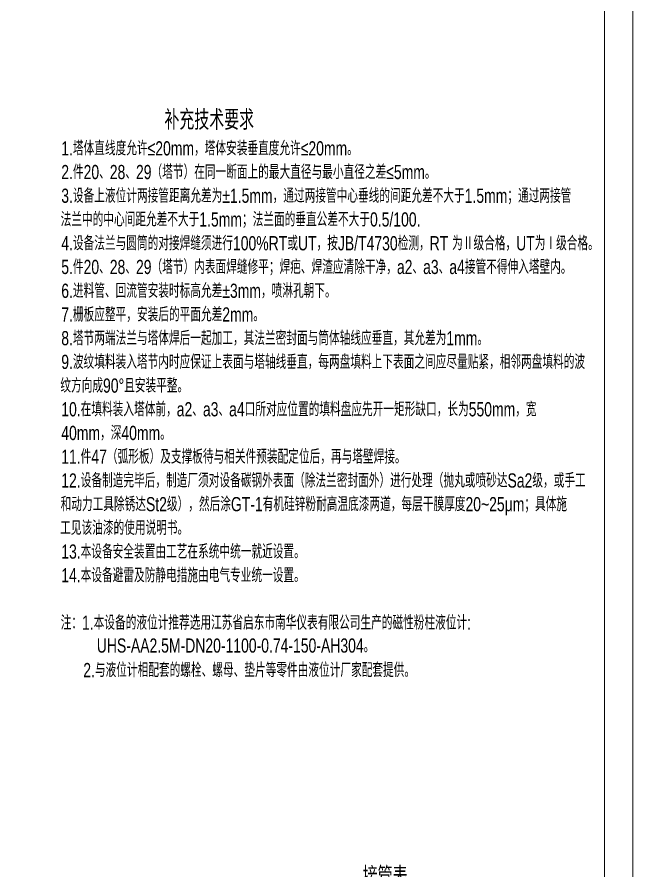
# Model space of a CAD drawing. Header units: millimetres. Extents: x 3739 to 16354, y -2005 to 15830.
# Drawn here: x 13107 to 16354, y 6823 to 11327 of the extents above; entities that cross this region are included whole.
import ezdxf

# ---------------------------------------------------------------- set-up
doc = ezdxf.new("R2010")
doc.units = ezdxf.units.MM
doc.header["$LTSCALE"] = 10
for name, color, linetype, lineweight in [('中粗线', 4, 'Continuous', 35), ('文本', 7, 'Continuous', 18), ('细实线', 7, 'Continuous', 18)]:
    doc.layers.add(name, color=color, linetype=linetype, lineweight=lineweight)
doc.styles.add('HGCAD', font='HGCAD.SHX', dxfattribs={"width": 0.75, "bigfont": 'HZTXT.SHX'})

# ---------------------------------------------------------------- blocks, each defined once
blk = doc.blocks.new('HGCAD#HGTFTK~A0Z~HGCAD图框')
at = {"layer": '细实线', "color": 7}
blk.add_lwpolyline([(10, -10), (-831, -10), (-831, 1179), (10, 1179)], close=True, dxfattribs=at)
at = {"layer": '细实线', "color": 2}
blk.add_lwpolyline([(0, 0), (-806, 0), (-806, 1169), (0, 1169)], close=True, dxfattribs=at)

msp = doc.modelspace()

# ---------------------------------------------------------------- block references
at = {"layer": '中粗线', "ltscale": 15, "xscale": 15, "yscale": 15, "zscale": 15}
msp.add_blockref('HGCAD#HGTFTK~A0Z~HGCAD图框', (16203.5, -1854.87), dxfattribs=at)

# ---------------------------------------------------------------- texts
at = {"layer": '文本', "style": 'HGCAD', "width": 0.75}
for s, height, p in [('                   补充技术要求', 105, (13340.03, 10731.93)), ('1.塔体直线度允许≤20mm，塔体安装垂直度允许≤20mm。', 75, (13340.03, 10596.93)), ('2.件20、28、29（塔节）在同一断面上的最大直径与最小直径之差≤5mm。', 75, (13340.03, 10471.93)), ('3.设备上液位计两接管距离允差为±1.5mm，通过两接管中心垂线的间距允差不大于1.5mm；通过两接管', 75, (13340.03, 10346.93)), ('法兰中的中心间距允差不大于1.5mm；法兰面的垂直公差不大于0.5/100.', 75, (13336.48, 10221.93)), ('4.设备法兰与圆筒的对接焊缝须进行100%%%RT或UT，按JB/T4730检测，RT 为Ⅱ级合格，UT为Ⅰ级合格。', 75, (13340.03, 10096.34)), ('5.件20、28、29（塔节）内表面焊缝修平；焊疤、焊渣应清除干净，a2、a3、a4接管不得伸入塔壁内。', 75, (13340.03, 9971.34)), ('6.进料管、回流管安装时标高允差±3mm，喷淋孔朝下。', 75, (13340.03, 9845.75)), ('7.栅板应整平，安装后的平面允差2mm。', 75, (13340.03, 9720.75)), ('8.塔节两端法兰与塔体焊后一起加工，其法兰密封面与筒体轴线应垂直，其允差为1mm。', 75, (13340.03, 9595.75)), ('9.波纹填料装入塔节内时应保证上表面与塔轴线垂直，每两盘填料上下表面之间应尽量贴紧，相邻两盘填料的波', 75, (13340.03, 9470.75)), ('纹方向成90°且安装平整。', 75, (13335.15, 9345.75)), ('10.在填料装入塔体前，a2、a3、a4口所对应位置的填料盘应先开一矩形缺口，长为550mm，宽', 75, (13340.03, 9220.75)), ('40mm，深40mm。', 75, (13340.03, 9095.75)), ('11.件47（弧形板）及支撑板待与相关件预装配定位后，再与塔壁焊接。', 75, (13340.03, 8970.75)), ('12.设备制造完毕后，制造厂须对设备碳钢外表面（除法兰密封面外）进行处理（抛丸或喷砂达Sa2级，或手工', 75, (13340.03, 8845.16)), ('和动力工具除锈达St2级），然后涂GT-1有机硅锌粉耐高温底漆两道，每层干膜厚度20~25μm；具体施', 75, (13336.48, 8720.16)), ('工见该油漆的使用说明书。', 75, (13334.27, 8595.16)), ('13.本设备安全装置由工艺在系统中统一就近设置。', 75, (13340.03, 8470.16)), ('14.本设备避雷及防静电措施由电气专业统一设置。', 75, (13340.03, 8345.16)), ('注：1.本设备的液位计推荐选用江苏省启东市南华仪表有限公司生产的磁性粉柱液位计:', 75, (13336.93, 8095.16)), ('UHS-AA2.5M-DN20-1100-0.74-150-AH304。', 75, (13527.18, 7974.53)), ('2.与液位计相配套的螺栓、螺母、垫片等零件由液位计厂家配套提供。', 75, (13456.06, 7845.16))]:
    msp.add_text(s, height=height, dxfattribs=at).set_placement(p)
at = {"layer": '细实线', "ltscale": 5, "insert": (14928.99, 6845.12), "char_height": 105, "width": 300, "attachment_point": 1, "style": 'HGCAD'}
msp.add_mtext('接管表', dxfattribs=at)

doc.saveas('drawing.dxf')
